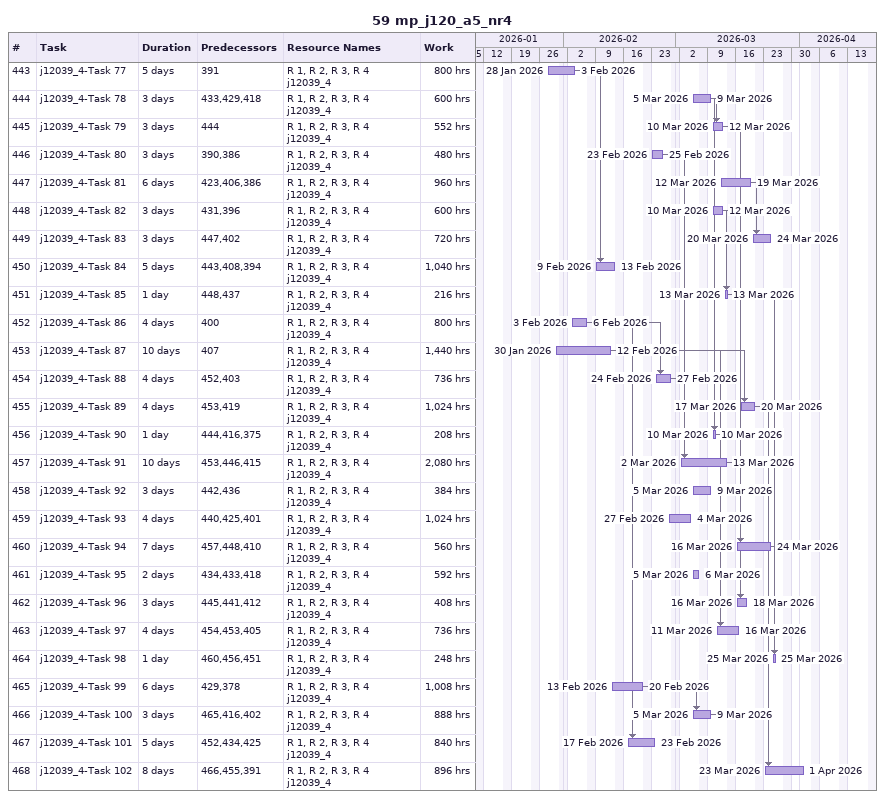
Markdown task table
59 mp_j120_a5_nr4

| ID | Task | Duration | Start | Finish | Predecessors | Resources | Work (h) |
|---|---|---|---|---|---|---|---|
| 443 | j12039_4-Task 77 | 5d | 2026-01-28 | 2026-02-03 | 391 | R 1, R 2, R 3, R 4 j12039_4 | 800 |
| 444 | j12039_4-Task 78 | 3d | 2026-03-05 | 2026-03-09 | 433, 429, 418 | R 1, R 2, R 3, R 4 j12039_4 | 600 |
| 445 | j12039_4-Task 79 | 3d | 2026-03-10 | 2026-03-12 | 444 | R 1, R 2, R 3, R 4 j12039_4 | 552 |
| 446 | j12039_4-Task 80 | 3d | 2026-02-23 | 2026-02-25 | 390, 386 | R 1, R 2, R 3, R 4 j12039_4 | 480 |
| 447 | j12039_4-Task 81 | 6d | 2026-03-12 | 2026-03-19 | 423, 406, 386 | R 1, R 2, R 3, R 4 j12039_4 | 960 |
| 448 | j12039_4-Task 82 | 3d | 2026-03-10 | 2026-03-12 | 431, 396 | R 1, R 2, R 3, R 4 j12039_4 | 600 |
| 449 | j12039_4-Task 83 | 3d | 2026-03-20 | 2026-03-24 | 447, 402 | R 1, R 2, R 3, R 4 j12039_4 | 720 |
| 450 | j12039_4-Task 84 | 5d | 2026-02-09 | 2026-02-13 | 443, 408, 394 | R 1, R 2, R 3, R 4 j12039_4 | 1040 |
| 451 | j12039_4-Task 85 | 1d | 2026-03-13 | 2026-03-13 | 448, 437 | R 1, R 2, R 3, R 4 j12039_4 | 216 |
| 452 | j12039_4-Task 86 | 4d | 2026-02-03 | 2026-02-06 | 400 | R 1, R 2, R 3, R 4 j12039_4 | 800 |
| 453 | j12039_4-Task 87 | 10d | 2026-01-30 | 2026-02-12 | 407 | R 1, R 2, R 3, R 4 j12039_4 | 1440 |
| 454 | j12039_4-Task 88 | 4d | 2026-02-24 | 2026-02-27 | 452, 403 | R 1, R 2, R 3, R 4 j12039_4 | 736 |
| 455 | j12039_4-Task 89 | 4d | 2026-03-17 | 2026-03-20 | 453, 419 | R 1, R 2, R 3, R 4 j12039_4 | 1024 |
| 456 | j12039_4-Task 90 | 1d | 2026-03-10 | 2026-03-10 | 444, 416, 375 | R 1, R 2, R 3, R 4 j12039_4 | 208 |
| 457 | j12039_4-Task 91 | 10d | 2026-03-02 | 2026-03-13 | 453, 446, 415 | R 1, R 2, R 3, R 4 j12039_4 | 2080 |
| 458 | j12039_4-Task 92 | 3d | 2026-03-05 | 2026-03-09 | 442, 436 | R 1, R 2, R 3, R 4 j12039_4 | 384 |
| 459 | j12039_4-Task 93 | 4d | 2026-02-27 | 2026-03-04 | 440, 425, 401 | R 1, R 2, R 3, R 4 j12039_4 | 1024 |
| 460 | j12039_4-Task 94 | 7d | 2026-03-16 | 2026-03-24 | 457, 448, 410 | R 1, R 2, R 3, R 4 j12039_4 | 560 |
| 461 | j12039_4-Task 95 | 2d | 2026-03-05 | 2026-03-06 | 434, 433, 418 | R 1, R 2, R 3, R 4 j12039_4 | 592 |
| 462 | j12039_4-Task 96 | 3d | 2026-03-16 | 2026-03-18 | 445, 441, 412 | R 1, R 2, R 3, R 4 j12039_4 | 408 |
| 463 | j12039_4-Task 97 | 4d | 2026-03-11 | 2026-03-16 | 454, 453, 405 | R 1, R 2, R 3, R 4 j12039_4 | 736 |
| 464 | j12039_4-Task 98 | 1d | 2026-03-25 | 2026-03-25 | 460, 456, 451 | R 1, R 2, R 3, R 4 j12039_4 | 248 |
| 465 | j12039_4-Task 99 | 6d | 2026-02-13 | 2026-02-20 | 429, 378 | R 1, R 2, R 3, R 4 j12039_4 | 1008 |
| 466 | j12039_4-Task 100 | 3d | 2026-03-05 | 2026-03-09 | 465, 416, 402 | R 1, R 2, R 3, R 4 j12039_4 | 888 |
| 467 | j12039_4-Task 101 | 5d | 2026-02-17 | 2026-02-23 | 452, 434, 425 | R 1, R 2, R 3, R 4 j12039_4 | 840 |
| 468 | j12039_4-Task 102 | 8d | 2026-03-23 | 2026-04-01 | 466, 455, 391 | R 1, R 2, R 3, R 4 j12039_4 | 896 |
